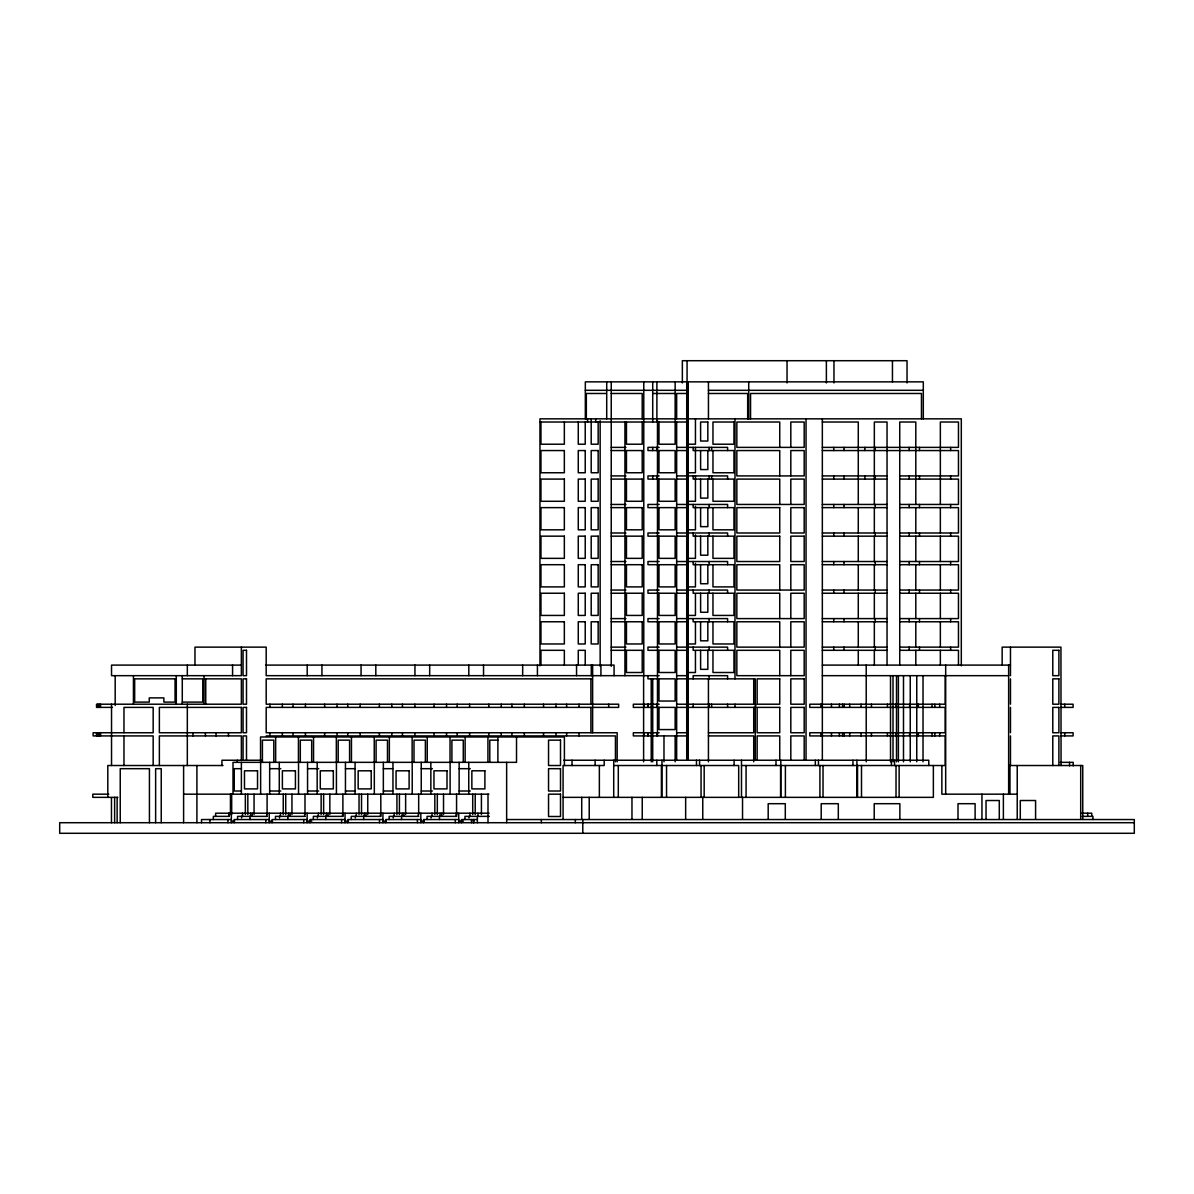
<?xml version="1.0" encoding="UTF-8"?>
<svg xmlns="http://www.w3.org/2000/svg" width="1194" height="1194" viewBox="0 0 1194 1194"><rect width="100%" height="100%" fill="white"/><g stroke="black" fill="none" stroke-linecap="round" stroke-linejoin="round"><path stroke-width="1.5" d="M585.329 390.304L674.834 390.304M675.147 390.304L687.505 390.304M708.445 390.304L923.305 390.304M606.313 393.483L586.329 393.483L586.329 418.84M611.238 393.483L642.208 393.483L642.208 418.84M652.715 393.483L674.834 393.483M687.341 393.483L676.655 393.483L676.655 418.84M708.445 393.483L747.668 393.483L747.668 418.84M687.729 418.84L539.957 418.84L539.957 665.819M688.237 418.84L961.304 418.84L961.304 665.849M539.957 422.019L687.729 422.019M822.338 422.019L858.277 422.019L858.277 504.45M688.237 444.213L695.445 444.213L695.445 418.84M611.238 447.377L625.94 447.377M659.163 447.377L647.969 447.377L647.969 450.556L675.147 450.556L675.147 472.749L658.984 472.749L658.984 450.556M676.655 447.377L687.684 447.377M688.237 447.377L727.594 447.377L727.594 450.556M822.338 447.377L958.469 447.377L958.469 422.019L940.35 422.019L940.35 504.45M611.238 450.556L625.94 450.556M676.655 450.556L687.684 450.556M822.338 450.556L958.469 450.556L958.469 475.913L899.739 475.913M688.237 472.749L695.445 472.749L695.445 447.377M611.238 475.913L625.94 475.913M659.163 475.913L647.969 475.913L647.969 479.092L675.147 479.092L675.147 501.286L658.984 501.286L658.984 479.092M676.655 475.913L687.684 475.913M688.237 475.913L727.594 475.913L727.594 479.092M822.338 475.913L887.038 475.913M611.238 479.092L625.94 479.092M676.655 479.092L687.684 479.092M822.338 479.092L887.038 479.092M899.739 479.092L958.469 479.092L958.469 504.45L899.739 504.45M688.237 501.286L695.445 501.286L695.445 475.913M611.238 504.45L625.94 504.45M659.163 504.45L647.969 504.45L647.969 507.629L675.147 507.629L675.147 529.823L658.984 529.823L658.984 507.629M676.655 504.45L687.684 504.45M688.237 504.45L727.594 504.45L727.594 507.629M822.338 504.45L887.038 504.45M611.238 507.629L625.94 507.629M676.655 507.629L687.684 507.629M822.338 507.629L887.038 507.629M899.739 507.629L958.469 507.629L958.469 532.987L899.739 532.987M688.237 529.823L695.445 529.823L695.445 506.271M611.238 532.987L625.94 532.987M659.163 532.987L647.969 532.987L647.969 536.166L675.147 536.166L675.147 558.359L658.984 558.359L658.984 536.166M676.655 532.987L687.684 532.987M688.237 532.987L727.594 532.987L727.594 536.166M822.338 532.987L887.038 532.987M611.238 536.166L625.94 536.166M676.655 536.166L687.684 536.166M822.338 536.166L887.038 536.166M899.739 536.166L958.469 536.166L958.469 561.523L899.739 561.523M688.237 558.359L695.445 558.359L695.445 534.808M611.238 561.523L625.94 561.523M659.163 561.523L647.969 561.523L647.969 564.702L675.147 564.702L675.147 586.896L658.984 586.896L658.984 564.702M676.655 561.523L687.684 561.523M688.237 561.523L727.594 561.523L727.594 564.702M822.338 561.523L887.038 561.523M611.238 564.702L625.94 564.702M676.655 564.702L687.684 564.702M822.338 564.702L887.038 564.702M899.739 564.702L958.469 564.702L958.469 590.06L899.739 590.06M688.237 586.896L695.445 586.896L695.445 563.344M611.238 590.06L625.94 590.06M659.163 590.06L647.969 590.06L647.969 593.239L675.147 593.239L675.147 615.432L658.984 615.432L658.984 593.239M676.655 590.06L687.684 590.06M688.237 590.06L727.594 590.06L727.594 593.239M822.338 590.06L887.038 590.06M611.238 593.239L625.94 593.239M676.655 593.239L687.684 593.239M822.338 593.239L887.038 593.239M899.739 593.239L958.469 593.239L958.469 618.596L899.739 618.596M688.237 615.432L695.445 615.432L695.445 593.687M611.238 618.596L625.94 618.596M659.163 618.596L647.969 618.596L647.969 621.775L675.147 621.775L675.147 643.969L658.984 643.969L658.984 621.775M676.655 618.596L687.684 618.596M688.237 618.596L727.594 618.596L727.594 621.775M822.338 618.596L887.038 618.596M611.238 621.775L625.94 621.775M676.655 621.775L687.684 621.775M822.338 621.775L887.038 621.775M899.739 621.775L958.469 621.775L958.469 647.133L899.739 647.133M688.237 643.969L695.445 643.969L695.445 622.223M611.238 647.133L625.94 647.133M659.163 647.133L647.969 647.133L647.969 650.312L675.147 650.312L675.147 672.506L658.984 672.506L658.984 650.312M676.655 647.133L687.684 647.133M688.237 647.133L727.594 647.133L727.594 650.312M822.338 647.133L887.038 647.133M611.238 650.312L625.94 650.312M676.655 650.312L687.684 650.312M822.338 650.312L887.038 650.312M899.739 650.312L958.469 650.312L958.469 664.804M241.367 665.103L111.535 665.103L111.535 675.67L241.367 675.67L241.367 647.133M265.769 665.103L614.074 665.103L614.074 675.67M822.338 665.103L1010.467 665.103M688.237 672.506L695.445 672.506L695.445 650.76M659.163 675.67L266.187 675.67L266.187 647.133L194.965 647.133L194.965 665.103M676.655 675.67L687.684 675.67M822.338 675.67L1008.646 675.67M182.279 678.849L202.786 678.849L202.786 702.102L182.279 702.102M204.025 678.849L241.367 678.849L241.367 704.206L96.535 704.206L96.535 707.385L112.49 707.385M676.655 678.849L687.684 678.849M688.237 678.849L755.28 678.849L755.28 760.235M591.97 704.206L618.626 704.206L618.626 707.385L591.97 707.385M659.163 704.206L633.342 704.206L633.342 707.385L675.147 707.385L675.147 729.579L658.984 729.579L658.984 707.385M676.655 704.206L687.684 704.206M688.237 704.206L755.742 704.206L755.742 707.385L688.237 707.385M1060.824 704.206L1073.093 704.206L1073.093 707.385L1060.824 707.385M676.655 707.385L687.684 707.385M591.149 732.743L617.164 732.743L617.164 761.876M659.163 732.743L633.342 732.743L633.342 735.922L676.058 735.922M676.655 732.743L687.684 732.743M708.43 732.743L753.727 732.743L753.727 707.385M1060.824 732.743L1073.093 732.743L1073.093 735.922L1060.824 735.922M266.187 735.922L615.447 735.922L615.447 761.817M676.655 735.922L687.684 735.922M708.43 735.922L753.727 735.922L753.727 761.817M497.913 740.146L489.794 740.146L489.794 762.339M261.367 760.235L221.95 760.235L221.95 765.518M563.643 760.235L928.783 760.235L928.783 765.518M1060.272 762.339L1073.212 762.339L1073.212 765.876M222.994 765.518L107.803 765.518L107.803 797.353M613.716 765.518L661.416 765.518L661.416 797.353M661.969 765.518L738.683 765.518L738.683 797.353M741.489 765.518L780.577 765.518L780.577 797.353M780.816 765.518L945.17 765.518L945.17 735.922L809.771 735.922L809.771 732.743L945.17 732.743L945.17 707.385L809.771 707.385L809.771 704.206L945.17 704.206L945.17 675.67M1008.646 765.518L1082.749 765.518L1082.749 819.024M241.427 768.682L234.248 768.682L234.248 791.01L241.427 791.01M269.665 768.682L280.844 768.682M307.559 768.682L318.738 768.682M345.454 768.682L354.767 768.682M383.349 768.682L392.662 768.682M421.243 768.682L432.422 768.682M459.138 768.682L470.317 768.682M269.665 791.01L280.844 791.01M307.559 791.01L318.738 791.01M345.454 791.01L354.767 791.01M383.349 791.01L392.662 791.01M421.243 791.01L432.422 791.01M459.138 791.01L470.317 791.01M108.758 794.174L92.804 794.174L92.804 797.353L117.863 797.353M183.607 794.174L488.883 794.174M1017.228 794.174L941.857 794.174L941.857 765.518M563.075 797.353L933.365 797.353L933.365 765.518M489.107 813.204L215.621 813.204L215.621 816.368M1081.689 813.204L1091.764 813.204L1091.764 816.368M267.172 816.368L237.561 816.368L237.561 819.547M305.067 816.368L275.456 816.368L275.456 819.547M418.766 816.368L389.154 816.368L389.154 819.547M489.331 816.368L464.944 816.368L464.944 819.547M1082.107 816.368L1092.943 816.368L1092.943 819.547M231.352 819.547L201.517 819.547L201.517 822.711M269.247 819.547L234.143 819.547L234.143 822.711M307.142 819.547L272.038 819.547L272.038 822.711M345.036 819.547L309.933 819.547L309.933 822.711M382.931 819.547L347.827 819.547L347.827 822.711M420.825 819.547L385.722 819.547L385.722 822.711M458.72 819.547L423.616 819.547L423.616 822.711M477.361 819.547L461.526 819.547L461.526 822.711M506.644 819.547L1134.3 819.547L1134.3 833.293L59.7 833.293L59.7 822.711L1134.3 822.711M231.352 821.129L234.77 821.129M269.247 821.129L272.665 821.129M307.142 821.129L311.798 821.129M345.036 821.129L348.454 821.129M382.931 821.129L386.349 821.129M420.825 821.129L424.258 821.129M458.72 821.129L463.391 821.129M707.818 450.556L707.848 469.57L700.624 469.57L700.594 450.556M707.818 479.092L707.848 498.107L700.624 498.107L700.594 479.092M707.818 507.629L707.848 526.658L700.624 526.658L700.594 507.629M707.818 536.166L707.848 555.195L700.624 555.195L700.594 536.166M707.818 564.702L707.848 583.732L700.624 583.732L700.594 564.702M707.818 593.239L707.848 612.268L700.624 612.268L700.594 593.239M707.818 621.775L707.848 640.805L700.624 640.805L700.594 621.775M707.818 650.312L707.848 669.341L700.624 669.341L700.594 650.312M1087.689 813.204L1087.689 816.368M1080.704 765.518L1080.704 819.024M1069.54 762.339L1069.54 765.876M1064.72 704.206L1064.72 707.385M1064.72 732.743L1064.72 735.922M1061.063 765.518L1060.944 647.133L1002.154 647.133L1002.154 664.968M1058.899 765.518L1058.899 735.922L1052.78 735.922L1052.78 765.518M1035.586 819.024L1035.586 800.517L1020.288 800.517L1020.288 819.024M1017.228 765.518L1017.228 819.144M1010.467 647.133L1010.467 675.67M1010.467 678.849L1010.467 704.206M1010.467 707.385L1010.467 732.743M1010.467 735.922L1010.467 765.518M1009.96 765.518L1009.96 794.174M1008.646 665.103L1008.646 794.174M1003.378 794.174L1003.378 819.144M999.288 819.024L999.288 800.517L986.035 800.517L986.035 819.024M981.946 794.174L981.946 819.144M975.11 819.263L975.11 803.696L958.006 803.696L958.006 819.263M950.633 447.377L950.633 450.556M950.633 475.913L950.633 479.092M950.633 504.45L950.633 507.629M950.633 532.987L950.633 536.166M950.633 561.523L950.633 564.702M950.633 590.06L950.633 593.239M950.633 618.596L950.633 621.775M950.633 647.133L950.633 650.312M945.678 665.103L945.678 794.174M940.35 507.629L940.35 532.987M940.35 536.166L940.35 561.523M940.35 564.702L940.35 590.06M940.35 593.239L940.35 618.596M940.35 621.775L940.35 647.133M940.35 650.312L940.35 665.103M939.693 704.206L939.693 707.385M939.693 732.743L939.693 735.922M934.827 704.206L934.827 707.385M934.827 732.743L934.827 735.922M932.051 704.206L932.051 707.385M932.051 732.743L932.051 735.922M923.305 418.84L923.305 381.856L585.329 381.856L585.329 418.84M923.022 675.67L923.022 761.817M921.469 418.84L921.469 393.483L750.548 393.483L750.548 418.84M919.47 447.377L919.47 450.556M919.47 475.913L919.47 479.092M919.47 504.45L919.47 507.629M919.47 532.987L919.47 536.166M919.47 561.523L919.47 564.702M919.47 590.06L919.47 593.239M919.47 618.596L919.47 621.775M919.47 647.133L919.47 650.312M918.365 704.206L918.365 707.385M918.365 732.743L918.365 735.922M917.246 704.206L917.246 707.385M917.246 732.743L917.246 735.922M916.753 675.67L916.753 761.817M915.798 504.45L915.798 422.019L899.739 422.019L899.739 665.103M915.798 507.629L915.798 532.987M915.798 536.166L915.798 561.523M915.798 564.702L915.798 590.06M915.798 593.239L915.798 618.596M915.798 621.775L915.798 647.133M915.798 650.312L915.798 665.103M910.246 675.67L910.246 761.817M909.649 704.206L909.604 707.385M909.649 732.743L909.604 735.922M909.186 447.377L909.186 450.556M909.186 475.913L909.186 479.092M909.186 504.45L909.186 507.629M909.186 532.987L909.186 536.166M909.186 561.523L909.186 564.702M909.186 590.06L909.186 593.239M909.186 618.596L909.186 621.775M909.186 647.133L909.186 650.312M907.037 382.916L907.037 360.707L682.356 360.707L682.356 382.916M903.5 675.67L903.5 761.817M899.873 819.263L899.873 803.696L874.217 803.696L874.217 819.263M899.127 765.518L899.127 797.353M898.381 675.67L898.381 761.817M896.515 675.67L896.515 761.817M896.067 704.206L896.067 707.385M896.067 732.743L896.067 735.922M896.022 765.518L896.022 797.353M894.545 760.235L894.545 765.518M893.008 675.67L893.008 761.817M892.455 360.707L892.455 381.856M891.425 760.235L891.425 765.518M890.515 675.67L890.515 761.817M887.441 704.206L887.441 707.385M887.441 732.743L887.441 735.922M887.038 665.103L887.038 422.019L874.336 422.019L874.336 504.45M875.187 447.377L875.187 450.556M875.187 475.913L875.187 479.092M875.187 504.45L875.187 507.629M875.187 532.987L875.187 536.166M875.187 561.523L875.187 564.702M875.187 590.06L875.187 593.239M875.187 618.596L875.187 621.775M875.187 647.133L875.187 650.312M874.336 507.629L874.336 532.987M874.336 536.166L874.336 561.523M874.336 564.702L874.336 590.06M874.336 593.239L874.336 618.596M874.336 621.775L874.336 647.133M874.336 650.312L874.336 665.103M871.441 704.206L871.441 707.385M871.441 732.743L871.441 735.922M866.217 665.103L866.217 761.817M864.889 447.377L864.889 450.556M864.889 475.913L864.889 479.092M861.501 765.518L861.501 797.353M861.098 704.206L861.098 707.385M861.098 732.743L861.098 735.922M858.277 507.629L858.277 532.987M858.277 536.166L858.277 561.523M858.277 564.702L858.277 590.06M858.277 593.239L858.277 618.596M858.277 621.775L858.277 647.133M858.277 650.312L858.277 665.103M857.546 765.518L857.546 797.353M856.919 760.235L856.919 797.353M852.949 760.235L852.949 765.518M849.695 704.206L849.695 707.385M849.695 732.743L849.695 735.922M844.262 704.206L844.262 707.385M844.262 732.743L844.262 735.922M844.024 447.377L844.024 450.556M844.024 475.913L844.024 479.092M844.024 504.45L844.024 507.629M844.024 532.987L844.024 536.166M844.024 561.523L844.024 564.702M844.024 590.06L844.024 593.239M844.024 618.596L844.024 621.775M844.024 647.133L844.024 650.312M842.561 704.206L842.561 707.385M842.561 732.743L842.561 735.922M839.397 704.206L839.397 707.385M839.397 732.743L839.397 735.922M838.307 819.263L838.307 803.696L821.203 803.696L821.203 819.263M833.964 360.707L833.964 382.916M833.74 447.377L833.74 450.556M833.74 475.913L833.74 479.092M833.74 504.45L833.74 507.629M833.74 532.987L833.74 536.166M833.74 561.523L833.74 564.702M833.74 590.06L833.74 593.239M833.74 618.596L833.74 621.775M833.74 647.133L833.74 650.312M831.472 704.206L831.472 707.385M831.472 732.743L831.472 735.922M826.382 360.707L826.382 382.916M823.024 765.518L823.024 797.353M822.338 418.84L822.338 760.235M820.86 704.206L820.86 707.385M820.86 732.743L820.86 735.922M819.92 765.518L819.92 797.353M818.442 760.235L818.442 765.518M815.323 760.235L815.323 765.518M806.04 418.84L806.04 760.235M804.189 760.235L804.189 735.922L790.816 735.922L790.816 760.235M790.816 447.377L790.816 422.019L804.189 422.019L804.189 447.377L736.847 447.377L736.847 422.019L779.742 422.019L779.742 447.377M790.816 475.913L790.816 450.556L804.189 450.556L804.189 475.913L736.847 475.913L736.847 450.556L779.742 450.556L779.742 475.913M790.816 504.45L790.816 479.092L804.189 479.092L804.189 504.45L736.847 504.45L736.847 479.092L779.742 479.092L779.742 504.45M790.816 590.06L790.816 564.702L804.189 564.702L804.189 590.06L736.847 590.06L736.847 564.702L779.742 564.702L779.742 590.06M790.816 618.596L790.816 593.239L804.189 593.239L804.189 618.596L736.847 618.596L736.847 593.239L779.742 593.239L779.742 618.596M790.816 647.133L790.816 621.775L804.189 621.775L804.189 647.133L736.847 647.133L736.847 621.775L779.742 621.775L779.742 647.133M790.816 675.67L790.816 650.312L804.189 650.312L804.189 675.67L736.847 675.67L736.847 650.312L779.742 650.312L779.742 675.67M787.04 360.707L787.04 382.916M785.398 765.518L785.398 797.353M785.294 819.263L785.294 803.696L768.19 803.696L768.19 819.263M780.816 760.235L780.816 797.353M779.742 760.235L779.742 735.922L757.145 735.922L757.145 760.235M775.996 760.235L775.996 765.518M753.727 678.849L753.727 704.206M748.713 381.856L748.713 418.84M746.071 765.518L746.071 797.353M742.534 797.353L742.534 819.099M741.489 760.235L741.489 797.353M734.997 418.84L734.997 678.849M734.997 704.206L734.997 707.385M734.101 760.235L734.101 765.518M727.594 678.849L727.594 675.67L693.162 675.67L693.162 678.849M727.594 704.206L727.594 707.385M712.967 450.556L712.967 472.749L733.967 472.749L733.967 450.556L693.162 450.556L693.162 447.377M712.967 479.092L712.967 501.286L733.967 501.286L733.967 479.092L693.162 479.092L693.162 475.913M712.967 507.629L712.967 529.823L733.967 529.823L733.967 507.629L693.162 507.629L693.162 504.45M712.967 536.166L712.967 558.359L733.967 558.359L733.967 536.166L693.162 536.166L693.162 532.987M712.967 564.702L712.967 586.896L733.967 586.896L733.967 564.702L693.162 564.702L693.162 561.523M712.967 593.239L712.967 615.432L733.967 615.432L733.967 593.239L693.162 593.239L693.162 590.06M712.967 621.775L712.967 643.969L733.967 643.969L733.967 621.775L693.162 621.775L693.162 618.596M712.967 650.312L712.967 672.506L733.967 672.506L733.967 650.312L693.162 650.312L693.162 647.133M711.624 447.377L711.624 450.556M711.624 475.913L711.624 479.092M711.624 704.206L711.624 707.385M709.132 447.377L709.132 450.556M709.132 475.913L709.132 479.092M709.132 504.45L709.132 507.629M709.132 532.987L709.132 536.166M709.132 561.523L709.132 564.702M709.132 590.06L709.132 593.239M709.132 618.596L709.132 621.775M709.132 647.133L709.132 650.312M709.132 675.67L709.132 678.849M709.132 704.206L709.132 707.385M708.445 381.856L708.445 418.84M708.43 678.849L708.43 761.817M704.176 765.518L704.176 797.353M702.759 797.353L702.759 819.099M701.057 765.518L701.057 797.353M699.58 760.235L699.58 765.518M696.475 760.235L696.475 765.518M693.162 704.206L693.162 707.385M688.237 381.856L688.237 760.235M687.072 360.707L687.072 382.916M686.729 381.856L686.729 760.235M685.654 797.353L685.654 819.099M676.655 422.019L676.655 760.235M675.147 381.856L675.147 444.213L658.984 444.213L658.984 422.019M675.147 735.922L675.147 761.817M666.551 765.518L666.551 797.353M663.983 735.922L663.983 761.817M661.969 760.235L661.969 797.353M658.984 678.849L658.984 701.042L675.147 701.042L675.147 678.849L647.969 678.849L647.969 675.67M657.476 420.706L657.476 735.922M656.894 381.856L656.894 422.019M656.894 447.377L656.894 450.556M656.894 475.913L656.894 479.092M656.894 704.206L656.894 707.385M656.894 732.743L656.894 735.922M656.819 760.235L656.819 765.518M652.715 381.856L652.715 422.019M652.715 447.377L652.715 450.556M652.715 475.913L652.715 479.092M652.715 679.341L652.715 761.847M651.223 679.341L651.223 761.847M648.163 704.206L648.163 707.385M648.163 732.743L648.163 735.922M647.969 704.206L647.969 707.385M647.969 732.743L647.969 735.922M643.775 381.856L643.775 675.67M643.879 704.206L643.879 707.385M643.879 732.743L643.879 735.922M643.611 675.67L643.611 761.817M642.208 422.019L642.208 444.213L626.462 444.213L626.462 422.019M642.238 797.353L642.238 819.099M631.969 797.353L631.969 819.099M624.94 422.019L624.94 675.67M618.298 765.518L618.298 797.353M613.716 760.235L613.716 797.353M611.238 381.856L611.238 666.356M608.686 704.206L608.686 707.385M606.716 381.856L606.716 418.84M604.194 760.235L604.194 765.518L563.075 765.518L563.075 819.099M600.925 665.103L600.925 675.67M600.149 420.706L600.149 666.371M599.358 765.518L599.358 797.353M598.164 422.019L598.164 444.213L591.194 444.213L591.194 418.84M595.672 418.84L595.672 422.019M595.134 760.235L595.134 765.518M592.627 665.103L592.627 732.743M591.284 665.103L591.284 675.67M589.224 797.353L589.224 819.099M587.552 418.84L587.552 422.019M585.224 422.019L585.224 444.213L578.269 444.213L578.269 422.019M585.224 665.103L585.224 650.312L578.269 650.312L578.269 665.103M582.791 819.547L582.791 833.293M581.717 797.353L581.717 819.099M579.06 704.206L579.06 707.385M579.06 732.743L579.06 735.922M576.553 665.103L576.553 675.67M575.329 819.547L575.329 822.711M572.045 760.235L572.045 765.518M566.628 704.206L566.628 707.385M566.628 732.743L566.628 735.922M564.344 422.019L564.344 444.213L540.957 444.213L540.957 422.019M564.344 665.103L564.344 650.312L540.957 650.312L540.957 665.103M564.404 765.518L564.404 736.982L260.546 736.982L260.546 761.951M555.971 704.206L555.971 707.385M555.971 732.743L555.971 735.922M543.539 704.206L543.539 707.385M543.539 732.743L543.539 735.922M541.345 819.547L541.345 822.711M537.419 665.103L537.419 675.67M524.33 704.206L524.33 707.385M524.33 732.743L524.33 735.922M522.673 665.103L522.673 675.67M516.524 736.982L516.524 762.339L233.009 762.339L233.009 794.174M511.913 704.206L511.913 707.385M511.913 732.743L511.913 735.922M506.644 762.339L506.644 822.711M501.241 704.206L501.241 707.385M501.241 732.743L501.241 735.922M497.883 736.982L497.883 761.951M488.824 704.206L488.824 707.385M488.824 732.743L488.824 735.922M488.003 794.174L488.003 822.711M487.928 736.982L487.928 761.951M483.54 665.103L483.54 675.67M481.421 794.174L481.421 814.532M477.988 813.204L477.988 816.368M477.361 816.368L477.361 822.711M475.212 794.174L475.212 814.532M473.943 819.547L473.943 822.711M473.331 819.547L473.331 822.711M472.72 794.174L472.72 814.532M471.466 819.547L471.466 822.711M469.914 813.204L469.914 816.368M469.6 704.206L469.6 707.385M469.6 732.743L469.6 735.922M468.809 665.103L468.809 675.67M468.988 816.368L468.988 817.965M468.749 762.339L468.749 794.174M465.138 736.982L465.138 761.951M463.272 762.339L463.272 740.146L451.899 740.146L451.899 762.339M459.138 762.339L459.138 794.174M458.72 813.204L458.72 822.711M457.183 704.206L457.183 707.385M457.183 732.743L457.183 735.922M456.66 813.204L456.66 816.368L427.049 816.368L427.049 819.547M456.571 794.174L456.571 814.532M456.242 813.204L456.242 816.368M455.302 819.547L455.302 822.711M450.034 736.982L450.034 761.951M450.108 762.339L450.108 794.174M446.526 704.206L446.526 707.385M446.526 732.743L446.526 735.922M443.526 794.174L443.526 814.532M441.75 813.204L441.75 816.368M440.093 813.204L440.093 816.368M439.467 816.368L439.467 819.547M437.317 794.174L437.317 814.532M434.825 794.174L434.825 814.532M434.094 704.206L434.094 707.385M434.094 732.743L434.094 735.922M432.019 813.204L432.019 816.368M431.094 816.368L431.094 817.965M430.855 762.339L430.855 794.174M429.676 665.103L429.676 675.67M427.243 736.982L427.243 761.951M425.377 762.339L425.377 740.146L414.005 740.146L414.005 762.339M421.243 762.339L421.243 794.174M420.825 813.204L420.825 822.711M418.676 794.174L418.676 814.532M418.348 813.204L418.348 816.368M417.407 819.547L417.407 822.711M414.945 665.103L414.945 675.67M414.885 704.206L414.885 707.385M414.885 732.743L414.885 735.922M412.139 736.982L412.139 761.951M412.214 762.339L412.214 794.174M405.632 794.174L405.632 814.532M403.856 813.204L403.856 816.368M402.453 704.206L402.453 707.385M402.453 732.743L402.453 735.922M402.199 813.204L402.199 816.368M401.572 816.368L401.572 819.547M399.423 794.174L399.423 814.532M396.93 794.174L396.93 814.532M394.124 813.204L394.124 816.368M393.199 816.368L393.199 817.965M392.96 762.339L392.96 794.174M391.796 704.206L391.796 707.385M391.796 732.743L391.796 735.922M389.348 736.982L389.348 761.951M387.483 762.339L387.483 740.146L376.095 740.146L376.095 762.339M383.349 762.339L383.349 794.174M382.931 813.204L382.931 822.711M380.782 794.174L380.871 816.368L351.245 816.368L351.245 819.547M380.453 813.204L380.453 816.368M379.513 819.547L379.513 822.711M379.364 704.206L379.364 707.385M379.364 732.743L379.364 735.922M375.812 665.103L375.812 675.67M374.319 762.339L374.319 794.174M374.244 736.982L374.244 761.951M367.737 794.174L367.737 814.532M365.961 813.204L365.961 816.368M364.304 813.204L364.304 816.368M363.677 816.368L363.677 819.547M361.528 794.174L361.528 814.532M361.066 665.103L361.066 675.67M360.155 704.206L360.155 707.385M360.155 732.743L360.155 735.922M359.036 794.174L359.036 814.532M356.23 813.204L356.23 816.368M355.305 816.368L355.305 817.965M355.066 762.339L355.066 794.174M351.454 736.982L351.454 761.951M349.588 762.339L349.588 740.146L338.2 740.146L338.2 762.339M347.738 704.206L347.738 707.385M347.738 732.743L347.738 735.922M345.454 762.339L345.454 794.174M345.036 813.204L345.036 822.711M342.962 813.204L342.962 816.368L313.35 816.368L313.35 819.547M342.887 794.174L342.887 814.532M342.559 813.204L342.559 816.368M341.618 819.547L341.618 822.711M337.066 704.206L337.066 707.385M337.066 732.743L337.066 735.922M336.335 736.982L336.335 761.951M336.424 762.339L336.424 794.174M329.842 794.174L329.842 814.532M328.051 813.204L328.051 816.368M326.41 813.204L326.41 816.368M325.783 816.368L325.783 819.547M324.649 704.206L324.649 707.385M324.649 732.743L324.649 735.922M323.634 794.174L323.634 814.532M321.932 665.103L321.932 675.67M321.141 794.174L321.141 814.532M318.335 813.204L318.335 816.368M317.41 816.368L317.41 817.965M317.171 762.339L317.171 794.174M313.544 736.982L313.544 761.951M311.694 762.339L311.694 740.146L300.306 740.146L300.306 762.339M307.559 762.339L307.559 794.174M307.201 665.103L307.201 675.67M307.142 813.204L307.142 822.711M305.44 704.206L305.44 707.385M305.44 732.743L305.44 735.922M304.992 794.174L304.992 814.532M304.664 813.204L304.664 816.368M303.724 819.547L303.724 822.711M298.44 736.982L298.44 761.951M298.53 762.339L298.53 794.174M293.008 704.206L293.008 707.385M293.008 732.743L293.008 735.922M291.948 794.174L291.948 814.532M290.157 813.204L290.157 816.368M288.515 813.204L288.515 816.368M287.888 816.368L287.888 819.547M285.724 794.174L285.724 814.532M283.247 794.174L283.247 814.532M282.351 704.206L282.351 707.385M282.351 732.743L282.351 735.922M280.441 813.204L280.441 816.368M279.515 816.368L279.515 817.965M279.277 762.339L279.277 794.174M275.65 736.982L275.65 761.951M273.799 762.339L273.799 740.146L262.411 740.146L262.411 762.339M269.919 704.206L269.919 707.385M269.919 732.743L269.919 735.922M269.665 762.339L269.665 794.174M269.247 813.204L269.247 822.711M267.098 794.174L267.098 814.532M266.769 813.204L266.769 816.368M265.829 819.547L265.829 822.711M260.635 762.339L260.635 794.174M254.053 794.174L254.053 814.532M252.262 813.204L252.262 816.368M250.621 813.204L250.621 816.368M249.994 816.368L249.994 819.547M247.83 794.174L247.83 814.532M246.501 760.235L246.501 735.922L243.069 735.922L243.069 760.235M245.352 794.174L245.352 814.532M242.546 813.204L242.546 816.368M241.621 816.368L241.621 817.965M241.367 760.235L241.367 735.922L159.369 735.922L159.369 765.518M241.382 762.339L241.382 794.174M237.278 760.235L237.278 762.339M232.576 665.103L232.576 675.67M231.681 794.174L231.681 814.532M231.352 813.204L231.352 822.711M230.442 794.174L230.442 814.532M229.278 813.204L229.278 816.368L213.338 816.368L213.338 819.547M228.875 813.204L228.875 816.368M228.472 732.743L228.472 735.922M227.935 819.547L227.935 822.711M216.054 732.743L216.054 735.922M209.92 819.547L209.92 822.711M205.741 678.849L205.741 704.206M205.398 732.743L205.398 735.922M204.025 675.67L204.025 704.206M196.906 765.518L196.906 822.711M192.965 732.743L192.965 735.922M187.324 665.103L187.324 675.67M187.324 704.206L187.324 765.518M183.607 765.518L183.607 822.711M182.279 675.67L182.279 704.206M176.294 675.67L176.294 704.206M161.235 822.711L161.235 768.682L155.638 768.682L155.638 822.711M153.16 765.518L153.16 735.922L93.132 735.922L93.132 732.743L153.16 732.743L153.16 707.385L123.967 707.385L123.967 732.743M149.429 822.711L149.429 768.682L120.236 768.682L120.236 822.711M133.429 675.67L133.429 704.206M123.967 735.922L123.967 765.518M117.131 797.353L117.131 822.711M115.191 675.67L115.191 705.52M114.624 797.353L114.624 822.711M111.535 704.206L111.535 765.518M111.46 797.741L111.46 822.711M100.535 704.206L100.535 707.385M100.535 732.743L100.535 735.922M99.162 704.206L99.162 707.385M99.162 732.743L99.162 735.922M97.789 704.206L97.789 707.385M97.789 732.743L97.789 735.922M96.535 732.743L96.535 735.922M707.818 422.019L700.594 422.019L700.624 441.034L707.848 441.034L707.818 422.019M733.967 422.019L712.967 422.019L712.967 444.213L733.967 444.213L733.967 422.019M564.344 450.556L540.957 450.556L540.957 472.749L564.344 472.749L564.344 450.556M585.224 450.556L578.269 450.556L578.269 472.749L585.224 472.749L585.224 450.556M598.164 450.556L591.194 450.556L591.194 472.749L598.164 472.749L598.164 450.556M642.208 450.556L626.462 450.556L626.462 472.749L642.208 472.749L642.208 450.556M564.344 479.092L540.957 479.092L540.957 501.286L564.344 501.286L564.344 479.092M585.224 479.092L578.269 479.092L578.269 501.286L585.224 501.286L585.224 479.092M598.164 479.092L591.194 479.092L591.194 501.286L598.164 501.286L598.164 479.092M642.208 479.092L626.462 479.092L626.462 501.286L642.208 501.286L642.208 479.092M564.344 507.629L540.957 507.629L540.957 529.823L564.344 529.823L564.344 507.629M585.224 507.629L578.269 507.629L578.269 529.823L585.224 529.823L585.224 507.629M598.164 507.629L591.194 507.629L591.194 529.823L598.164 529.823L598.164 507.629M642.208 507.629L626.462 507.629L626.462 529.823L642.208 529.823L642.208 507.629M779.742 507.629L736.847 507.629L736.847 532.987L779.742 532.987L779.742 507.629M804.189 507.629L790.816 507.629L790.816 532.987L804.189 532.987L804.189 507.629M564.344 536.166L540.957 536.166L540.957 558.359L564.344 558.359L564.344 536.166M585.224 536.166L578.269 536.166L578.269 558.359L585.224 558.359L585.224 536.166M598.164 536.166L591.194 536.166L591.194 558.359L598.164 558.359L598.164 536.166M642.208 536.166L626.462 536.166L626.462 558.359L642.208 558.359L642.208 536.166M779.742 536.166L736.847 536.166L736.847 561.523L779.742 561.523L779.742 536.166M804.189 536.166L790.816 536.166L790.816 561.523L804.189 561.523L804.189 536.166M564.344 564.702L540.957 564.702L540.957 586.896L564.344 586.896L564.344 564.702M585.224 564.702L578.269 564.702L578.269 586.896L585.224 586.896L585.224 564.702M598.164 564.702L591.194 564.702L591.194 586.896L598.164 586.896L598.164 564.702M642.208 564.702L626.462 564.702L626.462 586.896L642.208 586.896L642.208 564.702M564.344 593.239L540.957 593.239L540.957 615.432L564.344 615.432L564.344 593.239M585.224 593.239L578.269 593.239L578.269 615.432L585.224 615.432L585.224 593.239M598.164 593.239L591.194 593.239L591.194 615.432L598.164 615.432L598.164 593.239M642.208 593.239L626.462 593.239L626.462 615.432L642.208 615.432L642.208 593.239M564.344 621.775L540.957 621.775L540.957 643.969L564.344 643.969L564.344 621.775M585.224 621.775L578.269 621.775L578.269 643.969L585.224 643.969L585.224 621.775M598.164 621.775L591.194 621.775L591.194 643.969L598.164 643.969L598.164 621.775M642.208 621.775L626.462 621.775L626.462 643.969L642.208 643.969L642.208 621.775M246.501 650.312L243.069 650.312L243.069 675.67L246.501 675.67L246.501 650.312M642.208 650.312L626.462 650.312L626.462 672.506L642.208 672.506L642.208 650.312M1058.899 650.312L1052.78 650.312L1052.78 675.67L1058.899 675.67L1058.899 650.312M175.055 678.849L134.668 678.849L134.668 702.102L149.265 702.102L149.265 697.878L163.876 697.878L163.876 702.102L175.055 702.102L175.055 678.849M246.501 678.849L243.069 678.849L243.069 704.206L246.501 704.206L246.501 678.849M590.911 678.849L266.187 678.849L266.187 704.206L590.911 704.206L590.911 678.849M779.742 678.849L757.145 678.849L757.145 704.206L779.742 704.206L779.742 678.849M804.189 678.849L790.816 678.849L790.816 704.206L804.189 704.206L804.189 678.849M1058.899 678.849L1052.78 678.849L1052.78 704.206L1058.899 704.206L1058.899 678.849M241.367 707.385L159.369 707.385L159.369 732.743L241.367 732.743L241.367 707.385M246.501 707.385L243.069 707.385L243.069 732.743L246.501 732.743L246.501 707.385M590.911 707.385L266.187 707.385L266.187 732.743L590.911 732.743L590.911 707.385M779.742 707.385L757.145 707.385L757.145 732.743L779.742 732.743L779.742 707.385M804.189 707.385L790.816 707.385L790.816 732.743L804.189 732.743L804.189 707.385M1058.899 707.385L1052.78 707.385L1052.78 732.743L1058.899 732.743L1058.899 707.385M560.508 740.146L548.539 740.146L548.539 765.518L560.508 765.518L560.508 740.146M560.508 768.682L548.539 768.682L548.539 791.01L560.508 791.01L560.508 768.682M257.531 770.802L244.486 770.802L244.486 788.891L257.531 788.891L257.531 770.802M295.425 770.802L282.381 770.802L282.381 788.891L295.425 788.891L295.425 770.802M333.32 770.802L320.276 770.802L320.276 788.891L333.32 788.891L333.32 770.802M371.215 770.802L358.17 770.802L358.17 788.891L371.215 788.891L371.215 770.802M409.109 770.802L396.065 770.802L396.065 788.891L409.109 788.891L409.109 770.802M447.004 770.802L433.959 770.802L433.959 788.891L447.004 788.891L447.004 770.802M484.898 770.802L471.854 770.802L471.854 788.891L484.898 788.891L484.898 770.802M560.508 794.174L548.539 794.174L548.539 816.502L560.508 816.502L560.508 794.174"/></g></svg>
